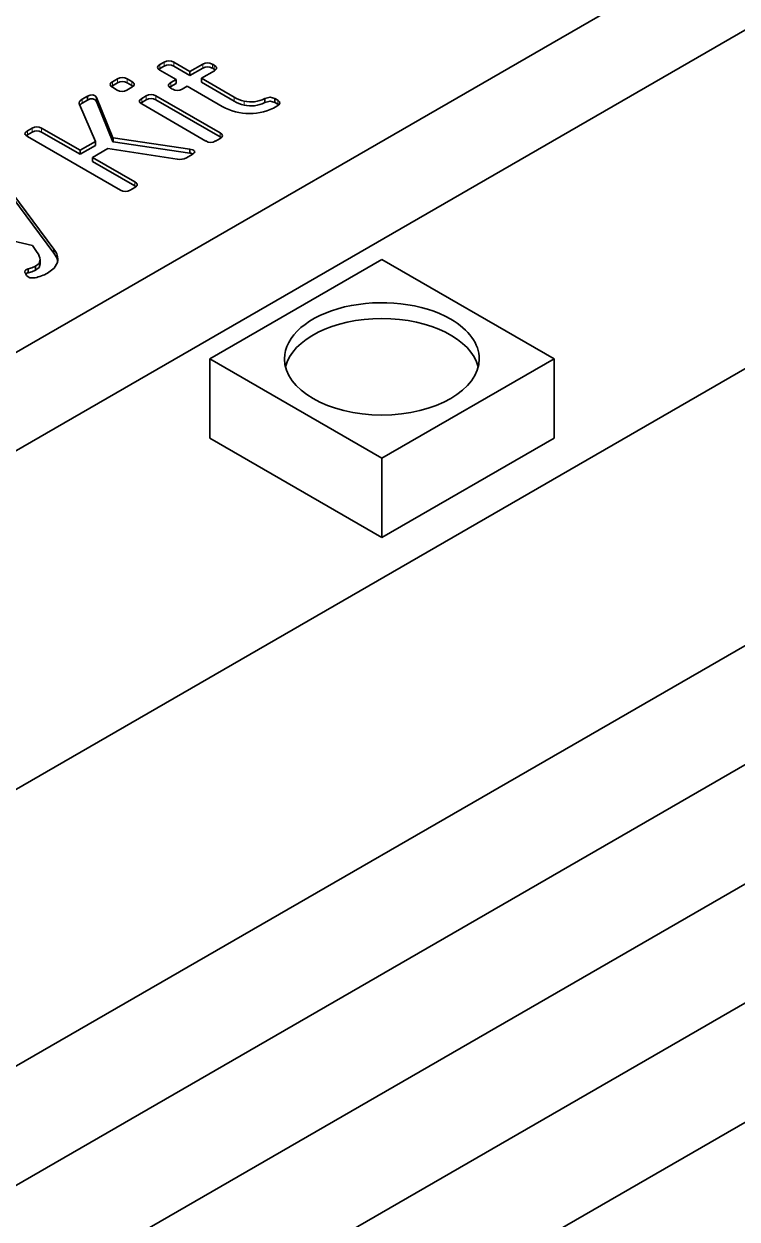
# Model space of a CAD drawing. Extents: x 218 to 1434, y 54 to 743.
# Drawn here: x 870.77 to 885.42, y 620.98 to 645.54 of the extents above; entities that cross this region are included whole.
import ezdxf

# ---------------------------------------------------------------- set-up
doc = ezdxf.new("R2010")
doc.units = 0

msp = doc.modelspace()

# ---------------------------------------------------------------- linework, layer by layer
at = {"color": 7, "lineweight": 35}
for p, q in [((1033.969, 733.111), (858.355, 631.72)), ((859.309, 630.247), (1033.969, 731.086)), ((1052.332, 729.041), (851.253, 612.947)), ((1052.332, 726.591), (851.253, 610.498)), ((1052.332, 726.591), (851.253, 610.498)), ((1052.332, 724.142), (851.253, 608.048)), ((1052.332, 724.142), (851.253, 608.048)), ((1052.332, 721.692), (851.253, 605.599)), ((1052.332, 721.692), (851.253, 605.599)), ((1052.332, 719.243), (851.253, 603.149)), ((866.133, 627.229), (945.509, 673.057))]:
    msp.add_line(p, q, dxfattribs=at)
at = {"color": 7, "lineweight": 35, "ltscale": 0.000726647}
for p, q in [((873.537, 644.608), (873.561, 644.624)), ((872.986, 644.275), (873.01, 644.259)), ((874.797, 643.222), (874.821, 643.206)), ((873.049, 642.213), (873.073, 642.197))]:
    msp.add_line(p, q, dxfattribs=at)
at = {"color": 7, "lineweight": 35, "ltscale": 0.002512}
for p, q in [((873.561, 644.706), (873.648, 644.756)), ((873.561, 644.624), (873.648, 644.674))]:
    msp.add_line(p, q, dxfattribs=at)
at = {"color": 7, "lineweight": 13, "ltscale": 0.002042}
for p, q in [((873.561, 644.706), (873.561, 644.624)), ((873.648, 644.756), (873.648, 644.674)), ((873.845, 644.756), (873.845, 644.674)), ((874.441, 644.716), (874.441, 644.635)), ((874.639, 644.716), (874.639, 644.635)), ((874.678, 644.694), (874.678, 644.612)), ((872.689, 644.413), (872.689, 644.332)), ((872.887, 644.413), (872.887, 644.332)), ((872.986, 644.356), (872.986, 644.275)), ((873.785, 644.337), (873.785, 644.256)), ((873.19, 644.011), (873.19, 643.929)), ((873.282, 644.064), (873.282, 643.983)), ((873.48, 644.064), (873.48, 643.983)), ((875.088, 644.039), (875.088, 643.957)), ((875.982, 643.975), (875.982, 643.893)), ((870.84, 643.345), (870.84, 643.264))]:
    msp.add_line(p, q, dxfattribs=at)
at = {"color": 7, "lineweight": 35, "ltscale": 0.009592}
for p, q in [((873.845, 644.756), (874.178, 644.564)), ((873.845, 644.674), (874.178, 644.482)), ((873.893, 644.4), (873.561, 644.592))]:
    msp.add_line(p, q, dxfattribs=at)
at = {"color": 7, "lineweight": 35, "ltscale": 0.007605}
for p, q in [((874.178, 644.564), (874.441, 644.716)), ((874.178, 644.482), (874.441, 644.635))]:
    msp.add_line(p, q, dxfattribs=at)
at = {"color": 7, "lineweight": 35, "ltscale": 0.001123}
for p, q in [((874.639, 644.716), (874.678, 644.694)), ((874.639, 644.635), (874.678, 644.612))]:
    msp.add_line(p, q, dxfattribs=at)
at = {"color": 7, "lineweight": 35, "ltscale": 0.002939}
msp.add_line((872.588, 644.355), (872.689, 644.413), dxfattribs=at)
at = {"color": 7, "lineweight": 35, "ltscale": 0.002851}
for p, q in [((872.887, 644.413), (872.986, 644.356)), ((872.887, 644.332), (872.986, 644.275))]:
    msp.add_line(p, q, dxfattribs=at)
at = {"color": 7, "lineweight": 35, "ltscale": 0.003119}
for p, q in [((873.785, 644.337), (873.893, 644.4)), ((873.785, 644.256), (873.893, 644.318))]:
    msp.add_line(p, q, dxfattribs=at)
at = {"color": 7, "lineweight": 35, "ltscale": 0.002042}
for p, q in [((873.893, 644.4), (873.893, 644.318)), ((874.178, 644.564), (874.178, 644.482)), ((874.414, 644.428), (874.414, 644.346)), ((872.073, 644.057), (872.073, 643.976)), ((872.261, 644.028), (872.261, 643.946)), ((875.716, 644.008), (875.716, 643.926)), ((875.92, 644.011), (875.92, 643.93)), ((872.597, 643.202), (872.597, 643.12)), ((872.603, 643.198), (872.603, 643.117)), ((871.923, 642.945), (871.923, 642.863)), ((872.241, 643.128), (872.241, 643.046)), ((874.177, 642.967), (874.177, 642.885)), ((872.178, 642.798), (872.178, 642.716)), ((871.1, 640.688), (871.1, 640.606)), ((870.858, 640.511), (870.858, 640.429)), ((871.01, 640.561), (871.01, 640.479))]:
    msp.add_line(p, q, dxfattribs=at)
at = {"color": 7, "lineweight": 35, "ltscale": 0.007689}
msp.add_line((874.681, 644.581), (874.414, 644.428), dxfattribs=at)
at = {"color": 7, "lineweight": 35, "ltscale": 0.019442}
for p, q in [((874.414, 644.428), (875.088, 644.039)), ((874.414, 644.346), (875.088, 643.957))]:
    msp.add_line(p, q, dxfattribs=at)
at = {"color": 7, "lineweight": 35, "ltscale": 0.000736799}
msp.add_line((874.678, 644.612), (874.702, 644.596), dxfattribs=at)
at = {"color": 7, "lineweight": 35, "ltscale": 0.000725382}
msp.add_line((872.564, 644.257), (872.588, 644.273), dxfattribs=at)
at = {"color": 7, "lineweight": 13, "ltscale": 0.00204}
for p, q in [((872.588, 644.355), (872.588, 644.273)), ((871.962, 643.993), (871.962, 643.912)), ((875.291, 643.956), (875.291, 643.874)), ((870.936, 643.401), (870.936, 643.319)), ((871.133, 643.401), (871.133, 643.319)), ((874.797, 643.304), (874.797, 643.222)), ((873.049, 642.295), (873.049, 642.213))]:
    msp.add_line(p, q, dxfattribs=at)
at = {"color": 7, "lineweight": 35, "ltscale": 0.002938}
for p, q in [((872.588, 644.273), (872.689, 644.332)), ((872.986, 644.242), (872.884, 644.184))]:
    msp.add_line(p, q, dxfattribs=at)
at = {"color": 7, "lineweight": 35, "ltscale": 0.002852}
msp.add_line((872.686, 644.184), (872.588, 644.241), dxfattribs=at)
at = {"color": 7, "lineweight": 35, "ltscale": 0.000724529}
msp.add_line((873.761, 644.24), (873.785, 644.256), dxfattribs=at)
at = {"color": 7, "lineweight": 35, "ltscale": 0.001124}
msp.add_line((873.824, 644.201), (873.785, 644.223), dxfattribs=at)
at = {"color": 7, "lineweight": 35, "ltscale": 0.003024}
msp.add_line((874.123, 644.26), (874.019, 644.199), dxfattribs=at)
at = {"color": 7, "lineweight": 35, "ltscale": 0.020746}
msp.add_line((874.842, 643.845), (874.123, 644.26), dxfattribs=at)
at = {"color": 7, "lineweight": 35, "ltscale": 0.020715}
msp.add_line((872.241, 643.128), (871.911, 643.888), dxfattribs=at)
at = {"color": 7, "lineweight": 35, "ltscale": 0.003198}
msp.add_line((871.962, 643.993), (872.073, 644.057), dxfattribs=at)
at = {"color": 7, "lineweight": 35, "ltscale": 0.003197}
msp.add_line((871.962, 643.912), (872.073, 643.976), dxfattribs=at)
at = {"color": 7, "lineweight": 35, "ltscale": 0.022289}
for p, q in [((872.261, 644.028), (872.597, 643.202)), ((872.261, 643.946), (872.597, 643.12))]:
    msp.add_line(p, q, dxfattribs=at)
at = {"color": 7, "lineweight": 35, "ltscale": 0.000725796}
for p, q in [((873.165, 643.913), (873.19, 643.929)), ((870.815, 643.248), (870.84, 643.264))]:
    msp.add_line(p, q, dxfattribs=at)
at = {"color": 7, "lineweight": 35, "ltscale": 0.00268}
for p, q in [((873.19, 644.011), (873.282, 644.064)), ((873.19, 643.929), (873.282, 643.983))]:
    msp.add_line(p, q, dxfattribs=at)
at = {"color": 7, "lineweight": 35, "ltscale": 0.038015}
msp.add_line((874.506, 643.136), (873.19, 643.897), dxfattribs=at)
at = {"color": 7, "lineweight": 35, "ltscale": 0.038014}
msp.add_line((873.48, 644.064), (874.797, 643.304), dxfattribs=at)
at = {"color": 7, "lineweight": 35, "ltscale": 0.038013}
msp.add_line((873.48, 643.983), (874.797, 643.222), dxfattribs=at)
at = {"color": 7, "lineweight": 35, "ltscale": 0.001815}
for p, q in [((875.92, 644.011), (875.982, 643.975)), ((875.92, 643.93), (875.982, 643.893))]:
    msp.add_line(p, q, dxfattribs=at)
at = {"color": 7, "lineweight": 35, "ltscale": 0.000643715}
msp.add_line((875.982, 643.893), (876.004, 643.879), dxfattribs=at)
at = {"color": 7, "lineweight": 35, "ltscale": 0.002771}
for p, q in [((870.84, 643.345), (870.936, 643.401)), ((873.049, 642.181), (872.953, 642.125))]:
    msp.add_line(p, q, dxfattribs=at)
at = {"color": 7, "lineweight": 35, "ltscale": 0.022813}
msp.add_line((871.133, 643.401), (871.923, 642.945), dxfattribs=at)
at = {"color": 7, "lineweight": 35, "ltscale": 0.002772}
msp.add_line((870.84, 643.264), (870.936, 643.319), dxfattribs=at)
at = {"color": 7, "lineweight": 35, "ltscale": 0.055304}
msp.add_line((872.755, 642.125), (870.84, 643.231), dxfattribs=at)
at = {"color": 7, "lineweight": 35, "ltscale": 0.022814}
msp.add_line((871.133, 643.319), (871.923, 642.863), dxfattribs=at)
at = {"color": 7, "lineweight": 35, "ltscale": 0.000172991}
for p, q in [((872.597, 643.202), (872.603, 643.198)), ((872.597, 643.12), (872.603, 643.117))]:
    msp.add_line(p, q, dxfattribs=at)
at = {"color": 7, "lineweight": 35, "ltscale": 0.039787}
for p, q in [((872.603, 643.198), (874.177, 642.967)), ((872.603, 643.117), (874.177, 642.885))]:
    msp.add_line(p, q, dxfattribs=at)
at = {"color": 7, "lineweight": 35, "ltscale": 0.002678}
msp.add_line((874.797, 643.19), (874.704, 643.136), dxfattribs=at)
at = {"color": 7, "lineweight": 35, "ltscale": 0.009159}
for p, q in [((871.923, 642.945), (872.241, 643.128)), ((871.923, 642.863), (872.241, 643.046))]:
    msp.add_line(p, q, dxfattribs=at)
at = {"color": 7, "lineweight": 35, "ltscale": 0.009158}
msp.add_line((872.495, 642.981), (872.178, 642.798), dxfattribs=at)
at = {"color": 7, "lineweight": 35, "ltscale": 0.036029}
msp.add_line((873.92, 642.763), (872.495, 642.981), dxfattribs=at)
at = {"color": 7, "lineweight": 35, "ltscale": 0.025138}
msp.add_line((872.178, 642.798), (873.049, 642.295), dxfattribs=at)
at = {"color": 7, "lineweight": 35, "ltscale": 0.025137}
msp.add_line((872.178, 642.716), (873.049, 642.213), dxfattribs=at)
at = {"color": 7, "lineweight": 35, "ltscale": 0.003543}
msp.add_line((874.228, 642.862), (874.106, 642.791), dxfattribs=at)
at = {"color": 7, "lineweight": 35, "ltscale": 0.041964}
msp.add_line((870.385, 642.26), (871.385, 640.912), dxfattribs=at)
at = {"color": 7, "lineweight": 35, "ltscale": 0.041963}
msp.add_line((870.385, 642.178), (871.385, 640.83), dxfattribs=at)
at = {"color": 7, "lineweight": 35, "ltscale": 0.050567}
msp.add_line((870.945, 640.986), (868.975, 641.446), dxfattribs=at)
at = {"color": 7, "lineweight": 35, "ltscale": 0.004355}
msp.add_line((871.043, 640.843), (870.945, 640.986), dxfattribs=at)
at = {"color": 7, "lineweight": 35, "ltscale": 0.00204}
msp.add_line((871.385, 640.912), (871.385, 640.83), dxfattribs=at)
at = {"color": 7, "lineweight": 35, "ltscale": 0.102061}
for p in [(874.586, 638.658), (881.657, 638.658)]:
    msp.add_line(p, (878.121, 640.699), dxfattribs=at)
at = {"color": 7, "lineweight": 35, "ltscale": 0.001279}
msp.add_line((870.825, 640.374), (870.798, 640.418), dxfattribs=at)
at = {"color": 7, "lineweight": 35, "ltscale": 0.102062}
for p, q in [((874.586, 638.658), (878.121, 636.617)), ((881.657, 638.658), (878.121, 636.617)), ((874.586, 637.025), (878.121, 634.984)), ((881.657, 637.025), (878.121, 634.984))]:
    msp.add_line(p, q, dxfattribs=at)
at = {"color": 7, "lineweight": 35, "ltscale": 0.040825}
for p, q in [((874.586, 637.025), (874.586, 638.658)), ((881.657, 637.025), (881.657, 638.658)), ((878.121, 634.984), (878.121, 636.617))]:
    msp.add_line(p, q, dxfattribs=at)
at = {"color": 7, "lineweight": 35}
for points in [[(873.511, 644.649), (873.517, 644.668), (873.527, 644.68), (873.561, 644.706)], [(873.561, 644.592), (873.527, 644.617), (873.517, 644.63), (873.511, 644.649)], [(874.678, 644.694), (874.712, 644.668), (874.722, 644.655), (874.728, 644.636)], [(874.728, 644.636), (874.722, 644.618), (874.713, 644.606), (874.681, 644.581)], [(872.538, 644.298), (872.544, 644.317), (872.554, 644.329), (872.588, 644.355)], [(872.588, 644.241), (872.554, 644.266), (872.544, 644.279), (872.538, 644.298)], [(872.986, 644.356), (873.02, 644.331), (873.03, 644.318), (873.035, 644.299)], [(873.035, 644.299), (873.03, 644.28), (873.02, 644.268), (872.986, 644.242)], [(873.736, 644.28), (873.741, 644.299), (873.751, 644.312), (873.785, 644.337)], [(873.785, 644.223), (873.751, 644.249), (873.741, 644.261), (873.736, 644.28)], [(871.903, 643.919), (871.91, 643.945), (871.921, 643.962), (871.962, 643.993)], [(872.073, 644.057), (872.131, 644.081), (872.187, 644.083), (872.232, 644.065), (872.261, 644.028)], [(872.073, 643.976), (872.131, 644), (872.187, 644.002), (872.232, 643.984), (872.261, 643.946)], [(873.14, 643.954), (873.146, 643.973), (873.155, 643.985), (873.19, 644.011)], [(873.19, 643.897), (873.155, 643.922), (873.146, 643.935), (873.14, 643.954)], [(875.716, 644.008), (875.825, 644.04), (875.92, 644.011)], [(875.716, 643.926), (875.825, 643.958), (875.92, 643.93)], [(876.027, 643.921), (876.02, 643.898), (876.007, 643.882), (875.961, 643.849)], [(875.982, 643.975), (876.013, 643.951), (876.022, 643.939), (876.027, 643.921)], [(870.79, 643.288), (870.796, 643.307), (870.805, 643.32), (870.84, 643.345)], [(870.84, 643.231), (870.805, 643.257), (870.796, 643.269), (870.79, 643.288)], [(874.797, 643.304), (874.831, 643.279), (874.841, 643.266), (874.846, 643.247)], [(874.846, 643.247), (874.841, 643.228), (874.831, 643.215), (874.797, 643.19)], [(874.177, 642.967), (874.238, 642.954), (874.258, 642.944), (874.275, 642.926), (874.277, 642.915)], [(874.277, 642.915), (874.272, 642.898), (874.262, 642.886), (874.228, 642.862)], [(873.049, 642.295), (873.083, 642.269), (873.093, 642.257), (873.098, 642.238)], [(873.098, 642.238), (873.093, 642.219), (873.083, 642.206), (873.049, 642.181)], [(871.01, 640.561), (871.079, 640.621), (871.1, 640.692)], [(870.785, 640.45), (870.795, 640.475), (870.811, 640.489), (870.858, 640.511)], [(870.858, 640.511), (870.931, 640.529), (871.01, 640.561)], [(870.858, 640.429), (870.931, 640.447), (871.01, 640.479)], [(871.01, 640.479), (871.079, 640.539), (871.1, 640.611)], [(871.457, 640.64), (871.387, 640.521), (871.256, 640.419)], [(870.998, 640.326), (870.892, 640.327), (870.853, 640.346), (870.825, 640.374)]]:
    msp.add_lwpolyline(points, dxfattribs=at)
for centre, radius, start, end in [((873.747, 644.6), 0.184, 57.5978, 122.4022), ((873.747, 644.519), 0.184, 57.5978, 122.4022), ((874.54, 644.561), 0.184, 57.5349, 122.465), ((874.54, 644.479), 0.184, 57.5349, 122.465), ((872.788, 644.258), 0.184, 57.5349, 122.465), ((872.785, 644.339), 0.184, 237.5978, 302.4022), ((872.788, 644.177), 0.184, 57.5349, 122.465), ((873.923, 644.353), 0.181, 237.0051, 301.7881), ((871.971, 643.92), 0.068, 181.2314, 208.3982), ((872.032, 643.779), 0.15, 117.8223, 140.5733), ((873.381, 643.909), 0.184, 57.5978, 122.4022), ((873.381, 643.827), 0.184, 57.5978, 122.4022), ((875.459, 644.653), 0.717, 238.8444, 256.4815), ((875.459, 644.571), 0.717, 238.8444, 256.4815), ((875.435, 644.539), 0.601, 256.1466, 297.8413), ((875.435, 644.458), 0.601, 256.1466, 297.8413), ((875.398, 644.832), 1.133, 240.6205, 299.8388), ((871.034, 643.245), 0.184, 57.5978, 122.4022), ((871.034, 643.164), 0.184, 57.5978, 122.4022), ((874.605, 643.292), 0.184, 237.5359, 302.4641), ((873.977, 643.032), 0.274, 258.1444, 298.1246), ((874.156, 642.639), 0.247, 69.438, 85.0069), ((872.854, 642.281), 0.184, 237.5988, 302.4012), ((870.837, 640.678), 0.264, 3.1826, 38.6682), ((871.128, 640.687), 0.34, 3.4728, 41.1413), ((871.095, 640.588), 0.377, 12.052, 39.8189), ((871.238, 640.708), 0.229, 342.8262, 0.0026), ((870.841, 640.453), 0.0558, 183.6, 219.7721), ((870.913, 640.251), 0.187, 107.1566, 125.1025), ((870.817, 641.244), 0.935, 281.1422, 298.0235)]:
    msp.add_arc(centre, radius, start, end, dxfattribs=at)
for centre, start_param, end_param in [((878.121, 638.658), 0.785398, 3.141593), ((878.121, 638.332), 0.141901, 2.999695), ((878.121, 638.658), 0, 0.785398), ((878.121, 638.658), 3.141593, 6.283185)]:
    msp.add_ellipse(centre, major_axis=(2, 0), ratio=0.57735, start_param=start_param, end_param=end_param, dxfattribs=at)

doc.saveas('drawing.dxf')
